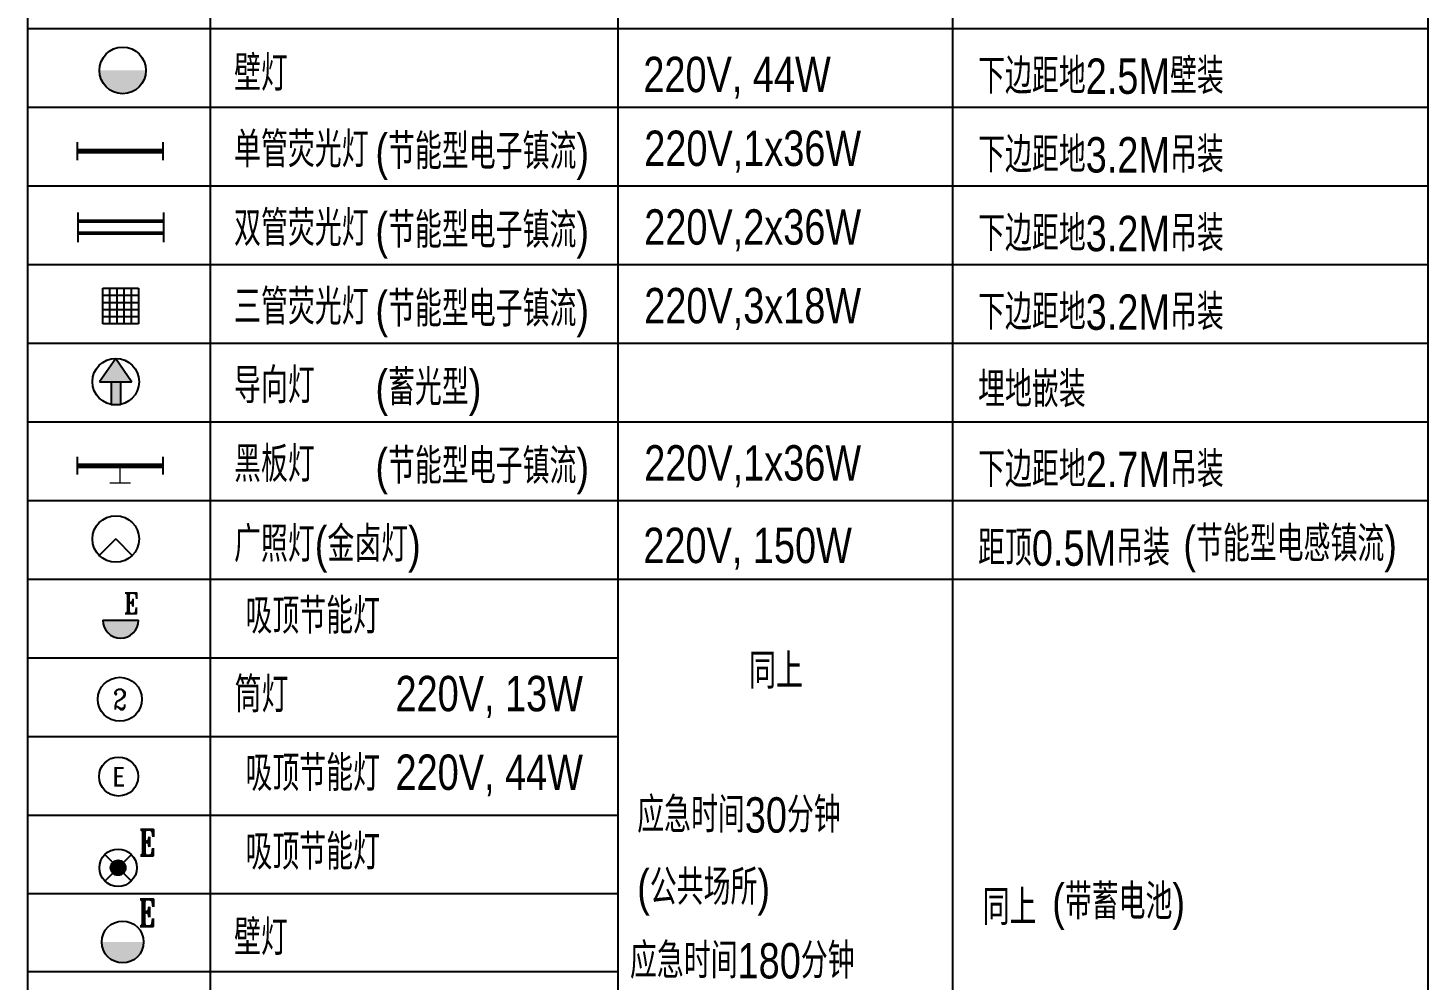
# Model space of a CAD drawing. Extents: x -336391 to 664021, y -458009 to -178412.
# Drawn here: x -49986 to -32064, y -333858 to -321666 of the extents above; entities that cross this region are included whole.
import ezdxf
from ezdxf.enums import TextEntityAlignment as Align

# ---------------------------------------------------------------- set-up
doc = ezdxf.new("R2010")
doc.units = 0
doc.header["$LTSCALE"] = 1000
doc.header["$MEASUREMENT"] = 0
doc.layers.get('0').update_dxf_attribs({"linetype": 'CONTINUOUS'})
doc.layers.add('EQUIP', color=3, linetype='CONTINUOUS')
doc.styles.add('_COMPLEX', font='COMPLEX.shx', dxfattribs={"width": 0.75})
doc.styles.add('H1', font='')
doc.styles.add('IDQSTYLE', font='tjromand.shx', dxfattribs={"width": 0.7, "bigfont": 'tjhztxt.shx'})
doc.styles.get("Standard").update_dxf_attribs({"font": 'simplex.shx', "bigfont": 'hztxt.shx'})
doc.styles.add('TKZ1', font='tjromant.shx', dxfattribs={"bigfont": 'tjhts.shx'})
doc.styles.add('TKZ2_tjkts.shx', font='tjromant.shx', dxfattribs={"bigfont": 'tjkts.shx'})
doc.styles.get('H1').set_extended_font_data('SimSun')

# ---------------------------------------------------------------- blocks, each defined once
blk = doc.blocks.new('_LINKPT1')
at = {"color": 0}
blk.add_line((0, 0), (0, 0), dxfattribs=at)
blk = doc.blocks.new('_Y5DGR')
at = {"color": 0}
for p, q in [((-1.2, 0.417), (-1.2, -0.417)), ((1.2, 0.417), (1.2, -0.417)), ((-1.2, 0.167), (1.2, 0.167)), ((-1.2, -0.167), (1.2, -0.167))]:
    blk.add_line(p, q, dxfattribs=at)
at = {"color": 0, "const_width": 0.1}
for points in [[(-1.2, 0.167), (1.2, 0.167)], [(-1.2, -0.167), (1.2, -0.167)]]:
    blk.add_lwpolyline(points, dxfattribs=at)
at = {"color": 0, "xscale": 0.002, "yscale": 0.002, "zscale": 0.002}
for p in [(-1.2, 0), (0, 0.167), (1.2, 0), (0, -0.167)]:
    blk.add_blockref('_LINKPT1', p, dxfattribs=at)
at = {"color": 0, "width": 0.8, "flags": 9}
blk.add_attdef('A', (0, 0), '', height=0.00002, dxfattribs=at)
blk = doc.blocks.new('_Y4YTM')
at = {"color": 0}
for p, q in [((-1.2, 0.25), (-1.2, -0.25)), ((-1.2, 0), (1.2, 0)), ((1.2, 0.25), (1.2, -0.25))]:
    blk.add_line(p, q, dxfattribs=at)
at = {"color": 0, "const_width": 0.14}
blk.add_lwpolyline([(-1.2, 0), (1.2, 0)], dxfattribs=at)
at = {"color": 0, "xscale": 0.002, "yscale": 0.002, "zscale": 0.002}
for p in [(-1.2, 0), (0, 0), (1.2, 0)]:
    blk.add_blockref('_LINKPT1', p, dxfattribs=at)
at = {"color": 0, "width": 0.8, "flags": 9}
blk.add_attdef('A', (0, 0), '', height=0.00002, dxfattribs=at)
blk = doc.blocks.new('_Y11PXE')
at = {"color": 0}
for q in [(-0.354, -0.354), (0.354, -0.354)]:
    blk.add_line((0, 0), q, dxfattribs=at)
blk.add_circle((0, 0), 0.5, dxfattribs=at)
for p in [(0, 0.5), (-0.5, 0), (0.5, 0), (0, -0.5)]:
    blk.add_blockref('_LINKPT1', p, dxfattribs=at)
at = {"color": 0, "width": 0.8, "flags": 9}
blk.add_attdef('A', (0, 0), '', height=0.00002, dxfattribs=at)
blk = doc.blocks.new('YX1JLXO8')
blk.add_line((-0.5, 0), (0.5, 0))
blk.add_arc((0, 0), 0.5, 180, 0)
for points in [[(0.433, -0.25), (-0.433, -0.25), (0.5, 0), (-0.5, 0)], [(0.25, -0.433), (-0.25, -0.433), (0.433, -0.25), (-0.433, -0.25)], [(0, -0.5), (0, -0.5), (0.25, -0.433), (-0.25, -0.433)]]:
    blk.add_solid(points)
at = {"xscale": 0.002, "yscale": 0.002, "zscale": 0.002}
for p in [(-0.5, 0), (-0.5, 0), (-0.5, 0), (0, 0), (0.5, 0), (0.5, 0), (0.5, 0), (0, -0.5), (0, -0.5), (0, -0.5)]:
    blk.add_blockref('_LINKPT1', p, dxfattribs=at)
at = {"style": 'TKZ2_tjkts.shx', "width": 0.8}
blk.add_text('E', height=0.571, dxfattribs=at).set_placement((0.089, 0.192))
at = {"flags": 9}
blk.add_attdef('A', (0, 0), '', height=0.00002, dxfattribs=at)
blk = doc.blocks.new('VW1HWAMD')
for p, q in [((-0.354, 0.354), (0.354, -0.354)), ((0.354, 0.354), (-0.354, -0.354))]:
    blk.add_line(p, q)
for radius in [0.5, 0.2]:
    blk.add_circle((0, 0), radius)
for points in [[(-0.173, 0.1), (0.173, 0.1), (-0.2, 0), (0.2, 0)], [(-0.173, -0.1), (0.173, -0.1), (-0.2, 0), (0.2, 0)], [(-0.1, 0.173), (0.1, 0.173), (-0.173, 0.1), (0.173, 0.1)], [(0, 0.2), (0, 0.2), (-0.1, 0.173), (0.1, 0.173)], [(-0.1, -0.173), (0.1, -0.173), (-0.173, -0.1), (0.173, -0.1)], [(0, -0.2), (0, -0.2), (-0.1, -0.173), (0.1, -0.173)]]:
    blk.add_solid(points)
at = {"xscale": 0.002, "yscale": 0.002, "zscale": 0.002}
for p in [(0, 0.5), (-0.5, 0), (0.5, 0), (0, -0.5)]:
    blk.add_blockref('_LINKPT1', p, dxfattribs=at)
at = {"style": 'TKZ1', "width": 0.7}
blk.add_text('E', height=0.7, dxfattribs=at).set_placement((0.558, 0.328))
at = {"flags": 9}
blk.add_attdef('A', (0, 0), '', height=0.00002, dxfattribs=at)
blk = doc.blocks.new('1Y2NCAFV')
for p, q in [((-1.2, 0.25), (-1.2, -0.25)), ((-1.2, 0), (1.2, 0)), ((1.2, 0.25), (1.2, -0.25))]:
    blk.add_line(p, q)
for points, const_width in [([(-1.2, 0), (1.2, 0)], 0.14), ([(0, 0), (0, -0.487)], 0.04), ([(-0.293, -0.487), (0.293, -0.487)], 0.04)]:
    blk.add_lwpolyline(points, dxfattribs=dict(const_width=const_width))
at = {"xscale": 0.002, "yscale": 0.002, "zscale": 0.002}
for p in [(-1.2, 0), (0, 0), (1.2, 0)]:
    blk.add_blockref('_LINKPT1', p, dxfattribs=at)
at = {"flags": 9}
blk.add_attdef('A', (0, 0), '', height=0.00002, dxfattribs=at)
blk = doc.blocks.new('AL1IX6C4')
blk.add_circle((0, 0), 0.5)
at = {"xscale": 0.002, "yscale": 0.002, "zscale": 0.002}
for p in [(0, 0.5), (-0.5, 0), (0.5, 0), (0, -0.5)]:
    blk.add_blockref('_LINKPT1', p, dxfattribs=at)
at = {"style": '_COMPLEX', "width": 0.8, "flags": 8}
blk.add_attdef('$TEXT$', text='', height=0.46, dxfattribs=at).set_placement((0, 0), align=Align.MIDDLE_CENTER)
at = {"flags": 9}
blk.add_attdef('A', (0, 0), '', height=0.00002, dxfattribs=at)
blk = doc.blocks.new('_Y22UGQ')
at = {"color": 0}
blk.add_circle((0, 0.5), 0.5, dxfattribs=at)
for points in [[(0.433, 0.25), (-0.433, 0.25), (0.5, 0.5), (-0.5, 0.5)], [(0.25, 0.067), (-0.25, 0.067), (0.433, 0.25), (-0.433, 0.25)], [(0, 0), (0, 0), (0.25, 0.067), (-0.25, 0.067)]]:
    blk.add_solid(points, dxfattribs=at)
for p in [(0, 1), (0, 1), (-0.5, 0.5), (-0.5, 0.5), (0.5, 0.5), (0.5, 0.5), (0, 0), (0, 0)]:
    blk.add_blockref('_LINKPT1', p, dxfattribs=at)
at = {"color": 0, "width": 0.8, "flags": 9}
blk.add_attdef('A', (0, 0), '', height=0.00002, dxfattribs=at)
blk = doc.blocks.new('B22Z6BAW')
blk.add_circle((0, 0.5), 0.5)
for points in [[(0.433, 0.25), (-0.433, 0.25), (0.5, 0.5), (-0.5, 0.5)], [(0.25, 0.067), (-0.25, 0.067), (0.433, 0.25), (-0.433, 0.25)], [(0, 0), (0, 0), (0.25, 0.067), (-0.25, 0.067)]]:
    blk.add_solid(points)
at = {"xscale": 0.002, "yscale": 0.002, "zscale": 0.002}
for p in [(0, 1), (0, 1), (-0.5, 0.5), (-0.5, 0.5), (0.5, 0.5), (0.5, 0.5), (0, 0), (0, 0)]:
    blk.add_blockref('_LINKPT1', p, dxfattribs=at)
at = {"style": 'TKZ1', "width": 0.7}
blk.add_text('E', height=0.64, dxfattribs=at).set_placement((0.381, 0.88))
at = {"flags": 9}
blk.add_attdef('A', (0, 0), '', height=0.00002, dxfattribs=at)
blk = doc.blocks.new('1K2CKHAA')
for p, q in [((0, 0.5), (-0.348, 0)), ((0, 0.5), (0.348, 0)), ((-0.348, 0), (0.348, 0)), ((0.1, 0), (0.1, -0.49)), ((-0.1, 0), (-0.1, -0.49)), ((-0.1, -0.49), (0.1, -0.49))]:
    blk.add_line(p, q)
blk.add_circle((0, 0), 0.5)
for points in [[(0, 0.5), (-0.348, 0), (0.348, 0)], [(-0.1, 0), (0.1, 0), (-0.1, -0.49), (0.1, -0.49)]]:
    blk.add_solid(points)
at = {"xscale": 0.002, "yscale": 0.002, "zscale": 0.002}
for p in [(0, 0.5), (-0.5, 0), (0.5, 0), (0, -0.5)]:
    blk.add_blockref('_LINKPT1', p, dxfattribs=at)
at = {"flags": 9}
blk.add_attdef('A', (0, 0), '', height=0.00002, dxfattribs=at)
blk = doc.blocks.new('XR26HWN0')
blk.add_circle((0, 0), 0.5)
at = {"xscale": 0.002, "yscale": 0.002, "zscale": 0.002}
for p in [(0, 0.5), (-0.5, 0), (0.5, 0), (0, -0.5)]:
    blk.add_blockref('_LINKPT1', p, dxfattribs=at)
at = {"style": 'H1'}
blk.add_text('E', height=0.5, dxfattribs=at).set_placement((-0.166, -0.256))
at = {"flags": 9}
blk.add_attdef('A', (0, 0), '', height=0.00002, dxfattribs=at)
blk = doc.blocks.new('_Y34PSS')
at = {"color": 0}
for p, q in [((-0.5, 0.5), (0.5, 0.5)), ((-0.5, -0.5), (-0.5, 0.5)), ((-0.3, -0.5), (-0.3, 0.5)), ((-0.1, -0.5), (-0.1, 0.5)), ((0.1, -0.5), (0.1, 0.5)), ((0.3, -0.5), (0.3, 0.5)), ((0.5, 0.5), (0.5, -0.5)), ((-0.5, 0.3), (0.5, 0.3)), ((-0.5, 0.1), (0.5, 0.1)), ((-0.5, -0.1), (0.5, -0.1)), ((-0.5, -0.3), (0.5, -0.3)), ((0.5, -0.5), (-0.5, -0.5))]:
    blk.add_line(p, q, dxfattribs=at)
for p in [(0, 0.5), (-0.5, 0), (0.5, 0), (0, -0.5)]:
    blk.add_blockref('_LINKPT1', p, dxfattribs=at)
at = {"color": 0, "width": 0.8, "flags": 9}
blk.add_attdef('A', (0, 0), '', height=0.00002, dxfattribs=at)

msp = doc.modelspace()

# ---------------------------------------------------------------- linework, layer by layer
at = {"layer": 'EQUIP'}
for p, q in [((-49986.1, -334729.6), (-49986.1, -311600.5)), ((-47651.4, -334729.6), (-47651.4, -311600.5)), ((-42431.4, -334729.6), (-42431.4, -311600.5)), ((-38148.3, -334729.6), (-38148.3, -311600.5)), ((-32064.4, -334729.6), (-32064.4, -311600.5)), ((-49986.1, -321672.3), (-32064.4, -321672.3)), ((-49986.1, -322679.3), (-32064.4, -322679.3)), ((-49986.1, -323686.8), (-32064.4, -323686.8)), ((-49986.1, -323686.8), (-32064.4, -323686.8)), ((-49986.1, -324694.2), (-32064.4, -324694.2)), ((-49986.1, -324694.2), (-32064.4, -324694.2)), ((-49986.1, -325701.2), (-32064.4, -325701.2)), ((-49986.1, -326708.5), (-32064.4, -326708.5)), ((-49986.1, -327715.7), (-32064.4, -327715.7)), ((-49986.1, -328722.9), (-32064.4, -328722.9)), ((-49986.1, -328722.9), (-32064.4, -328722.9)), ((-49986.1, -329730.2), (-42431.4, -329730.2)), ((-49986.1, -330737.4), (-42431.4, -330737.4)), ((-49986.1, -331744.6), (-42431.4, -331744.6)), ((-49986.1, -332751.8), (-42431.4, -332751.8)), ((-49986.1, -333746.8), (-42431.4, -333746.8))]:
    msp.add_line(p, q, dxfattribs=at)

# ---------------------------------------------------------------- block references
for name, p, xscale, yscale, zscale in [('_Y22UGQ', (-48774.3, -322507.5), 596.1590937549627, 596.1590937549627, 596.1590937549627), ('_Y4YTM', (-48807.6, -323242.4), 457.850184002993, 457.8501840028621, 457.8501840038056), ('_Y5DGR', (-48800, -324217.7), 457.850184002993, 457.8501840028621, 457.8501840038056), ('_Y34PSS', (-48800, -325225.1), 457.8501840029276, 457.8501840029276, 457.8501840029276), ('1K2CKHAA', (-48862.6, -326195.4), 596.1590937549627, 596.1590937549627, 596.1590937549627), ('1Y2NCAFV', (-48807.6, -327271.1), 457.850184002993, 457.850184002993, 457.8501840029929), ('_Y11PXE', (-48862.6, -328209.9), 596.1590937549627, 596.1590937549627, 596.1590937549523), ('YX1JLXO8', (-48800, -329250.2), 457.8501840028621, 457.850184002993, 457.8501840029105), ('XR26HWN0', (-48826.3, -331252), 500, 500, 500), ('VW1HWAMD', (-48832.6, -332420.5), 478.72340425523, 478.7234042553609, 478.7234042553192), ('B22Z6BAW', (-48774.3, -333639), 536.543184379465, 536.5431843794795, 536.5431843794665)]:
    msp.add_blockref(name, p, dxfattribs=dict(at, xscale=xscale, yscale=yscale, zscale=zscale))
at = {"layer": 'EQUIP', "xscale": 562.5, "yscale": 562.5, "zscale": 562.5}
msp.add_blockref('AL1IX6C4', (-48810.2, -330262.1), dxfattribs=at).add_auto_attribs({'$TEXT$': '2'})

# ---------------------------------------------------------------- texts
at = {"layer": 'EQUIP', "style": 'IDQSTYLE', "width": 0.8}
for s, p in [('壁灯', (-47348.5, -322472.1)), ('220V, 44W', (-42108.7, -322487.7)), ('下边距地2.5M壁装', (-37823.7, -322509.3)), ('单管荧光灯', (-47348.5, -323450)), ('(节能型电子镇流)', (-45538.6, -323474.7)), ('220V,1x36W', (-42097.4, -323433.3)), ('下边距地3.2M吊装', (-37823.7, -323516.8)), ('双管荧光灯', (-47348.5, -324457.6)), ('(节能型电子镇流)', (-45538.6, -324482.3)), ('220V,2x36W', (-42097.4, -324440.9)), ('下边距地3.2M吊装', (-37823.7, -324524.2)), ('三管荧光灯', (-47348.5, -325465)), ('(节能型电子镇流)', (-45538.6, -325489.8)), ('220V,3x18W', (-42097.4, -325448.3)), ('下边距地3.2M吊装', (-37823.7, -325531.2)), ('导向灯', (-47348.5, -326472.1)), ('(蓄光型)', (-45538.6, -326496.8)), ('埋地嵌装', (-37823.7, -326521.8)), ('黑板灯', (-47348.5, -327478.7)), ('(节能型电子镇流)', (-45538.6, -327503.5)), ('220V,1x36W', (-42097.4, -327462)), ('下边距地2.7M吊装', (-37823.7, -327545.7)), ('广照灯(金卤灯)', (-47348.5, -328503.2)), ('220V, 150W', (-42108.7, -328518.8)), ('距顶0.5M吊装', (-37823.7, -328552.9)), ('(节能型电感镇流)', (-35196.6, -328499)), ('吸顶节能灯', (-47202.9, -329422.9)), ('同上', (-40756, -330126.8)), ('筒灯', (-47340.4, -330430.3)), ('220V, 13W', (-45281.3, -330416.1)), ('吸顶节能灯', (-47202.9, -331437.4)), ('220V, 44W', (-45281.3, -331423.3)), ('应急时间30分钟', (-42187.9, -331970.7, -3474.4)), ('吸顶节能灯', (-47202.9, -332444.6)), ('(公共场所)', (-42187.9, -332895.7, -3474.4)), ('(带蓄电池)', (-36875.3, -333081)), ('同上', (-37764.9, -333153.1)), ('壁灯', (-47348.5, -333539.6)), ('应急时间180分钟', (-42280.1, -333837.9, -3474.4))]:
    msp.add_text(s, height=453.27, dxfattribs=at).set_placement(p)

doc.saveas('drawing.dxf')
